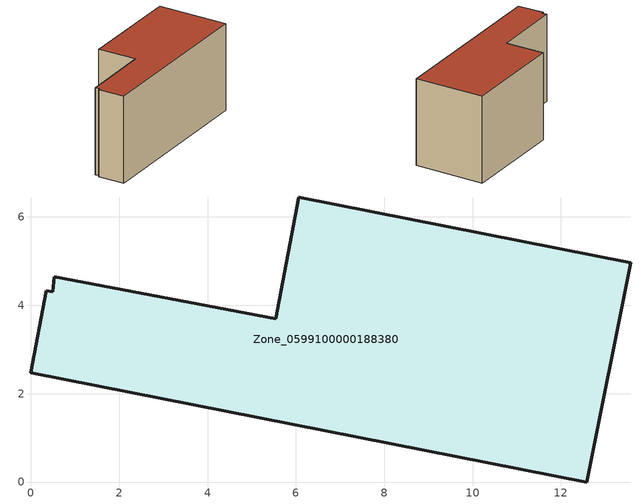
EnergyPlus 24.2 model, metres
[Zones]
Zone_0599100000188380
 floor ground (C_G): 12.59,0 0,2.48 0.35,4.33 0.5,4.31 0.53,4.65 5.55,3.69 6.07,6.45 13.58,4.96 z0
 wall outside (C_F): 0,2.48 12.59,0 13.58,4.96 6.07,6.45 5.55,3.69 0.53,4.65 0.5,4.31 0.35,4.33 0,2.48 z0:6.28
 roof outside (C_R): 0.53,4.65 0.5,4.31 0.35,4.33 0,2.48 12.59,0 13.58,4.96 6.07,6.45 5.55,3.69 z6.28
[BUILDING]
Pand.0599100000188380: North Axis=0; Terrain=City; Loads Convergence Tolerance Value=0.04; Temperature Convergence Tolerance Value=0.4; Solar Distribution=FullExterior; Maximum Number of Warmup Days=25; Minimum Number of Warmup Days=1
[Site:Location]
Rotterdam.The.Hague.AP_ZH_NLD Design_Conditions: Latitude=51.96; Longitude=4.45; Time Zone=1; Elevation=-4.5
[SITE:GROUNDTEMPERATURE:BUILDINGSURFACE]
18, 18, 18, 18, 18, 18, 18, 18, 18, 18, 18, 18
[MATERIAL] Thermal Absorptance=0.9; Solar Absorptance=0.7; Visible Absorptance=0.7
Name | Roughness | Thickness | Conductivity | Density | Specific Heat
G.TC.1946 | MediumSmooth | 0.15 | 1 | 540 | 1210
F.TC.1946 | Rough | 0.3 | 0.857143 | 1920 | 840
R.TC.1946 | MediumRough | 0.2 | 0.909091 | 1500 | 1000
[CONSTRUCTION]
C_G: G.TC.1946
C_F: F.TC.1946
C_R: R.TC.1946
[ZONE]
Zone_0599100000188380: Type=1; Multiplier=1; Ceiling Height=Autocalculate; Volume=Autocalculate; Floor Area=autocalculate; Part of Total Floor Area=Yes
[ZONEINFILTRATION:DESIGNFLOWRATE]
Infil_Zone_0599100000188380: Zone or ZoneList or Space or SpaceList=Zone_0599100000188380; Schedule=AlwaysOn; Design Flow Rate Calculation Method=Flow/Area; Flow Rate per Floor Area=0.003; Constant Term Coefficient=1; Temperature Term Coefficient=0; Velocity Term Coefficient=0; Velocity Squared Term Coefficient=0
[HVACTEMPLATE:ZONE:IDEALLOADSAIRSYSTEM]
Zone_0599100000188380: Maximum Heating Supply Air Temperature=50; Minimum Cooling Supply Air Temperature=13; Maximum Heating Supply Air Humidity Ratio=0.0156; Minimum Cooling Supply Air Humidity Ratio=0.0077; Heating Limit=NoLimit; Cooling Limit=NoLimit; Dehumidification Control Type=ConstantSensibleHeatRatio; Cooling Sensible Heat Ratio=0.7; Dehumidification Setpoint=60; Humidification Control Type=None; Humidification Setpoint=30; Outdoor Air Method=None; Outdoor Air Flow Rate per Person=0.00944; Outdoor Air Flow Rate per Zone Floor Area=0; Outdoor Air Flow Rate per Zone=0; Demand Controlled Ventilation Type=None; Outdoor Air Economizer Type=NoEconomizer; Heat Recovery Type=None; Sensible Heat Recovery Effectiveness=0.7; Latent Heat Recovery Effectiveness=0.65
[ZONECONTROL:THERMOSTAT]
ThermostatControl_Zone_0599100000188380: Zone or ZoneList=Zone_0599100000188380; Control Type Schedule=DualSetpointControlType; Control 1=Thermostat_Zone_0599100000188380; Temperature Difference Between Cutout And Setpoint=0
[THERMOSTATSETPOINT:DUALSETPOINT]
Thermostat_Zone_0599100000188380: Heating Setpoint Temperature Schedule=HeatingSetpoint_Zone_0599100000188380; Cooling Setpoint Temperature Schedule=CoolingSetpoint_Zone_0599100000188380
[SCHEDULE:COMPACT]
HeatingSetpoint_Zone_0599100000188380: Through: 12/31, For: AllDays, Until: 24:00, 21
CoolingSetpoint_Zone_0599100000188380: Through: 12/31, For: AllDays, Until: 24:00, 24
DualSetpointControlType: Through: 12/31, For: AllDays, Until: 24:00, 4
AlwaysOn: Through: 12/31, For: AllDays, Until: 24:00, 1
